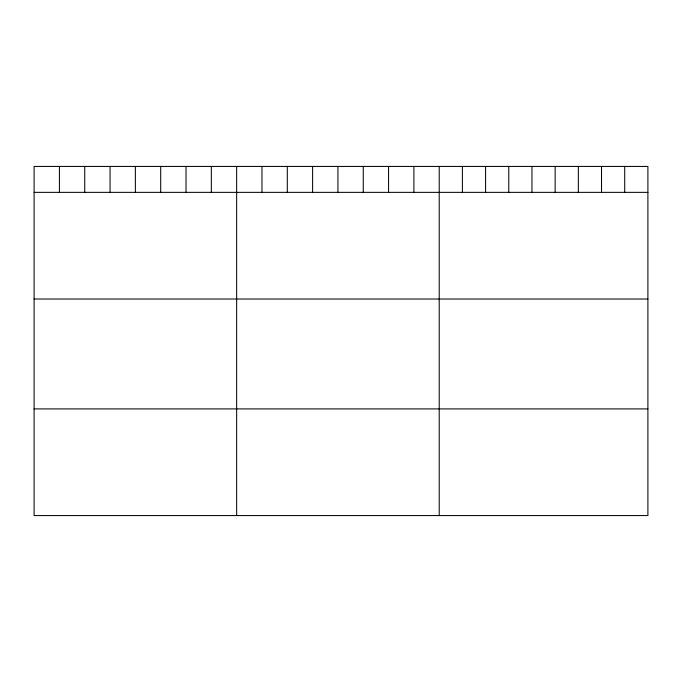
<?xml version="1.0" encoding="UTF-8"?>
<svg xmlns="http://www.w3.org/2000/svg" width="682" height="682" viewBox="0 0 682 682"><rect width="100%" height="100%" fill="white"/><g stroke="black" fill="none" stroke-linecap="round" stroke-linejoin="round"><path stroke-width="1.02" d="M647.9 192.358L647.9 515.566L34.1 515.566L34.1 166.434L647.9 166.434L647.9 192.358L34.1 192.358M34.1 299.014L647.9 299.014M34.1 408.902L647.9 408.902M624.712 166.434L624.712 192.358M601.524 166.434L601.524 192.358M578.336 166.434L578.336 192.358M555.148 166.434L555.148 192.358M531.96 166.434L531.96 192.358M508.772 166.434L508.772 192.358M485.584 166.434L485.584 192.358M462.396 166.434L462.396 192.358M439.208 166.434L439.208 515.566M413.889 166.434L413.889 192.358M388.57 166.434L388.57 192.358M363.25 166.434L363.25 192.358M337.931 166.434L337.931 192.358M312.612 166.434L312.612 192.358M287.293 166.434L287.293 192.358M261.973 166.434L261.973 192.358M236.654 166.434L236.654 515.566M211.335 166.434L211.335 192.358M186.016 166.434L186.016 192.358M160.696 166.434L160.696 192.358M135.377 166.434L135.377 192.358M110.058 166.434L110.058 192.358M84.739 166.434L84.739 192.358M59.419 166.434L59.419 192.358"/></g></svg>
